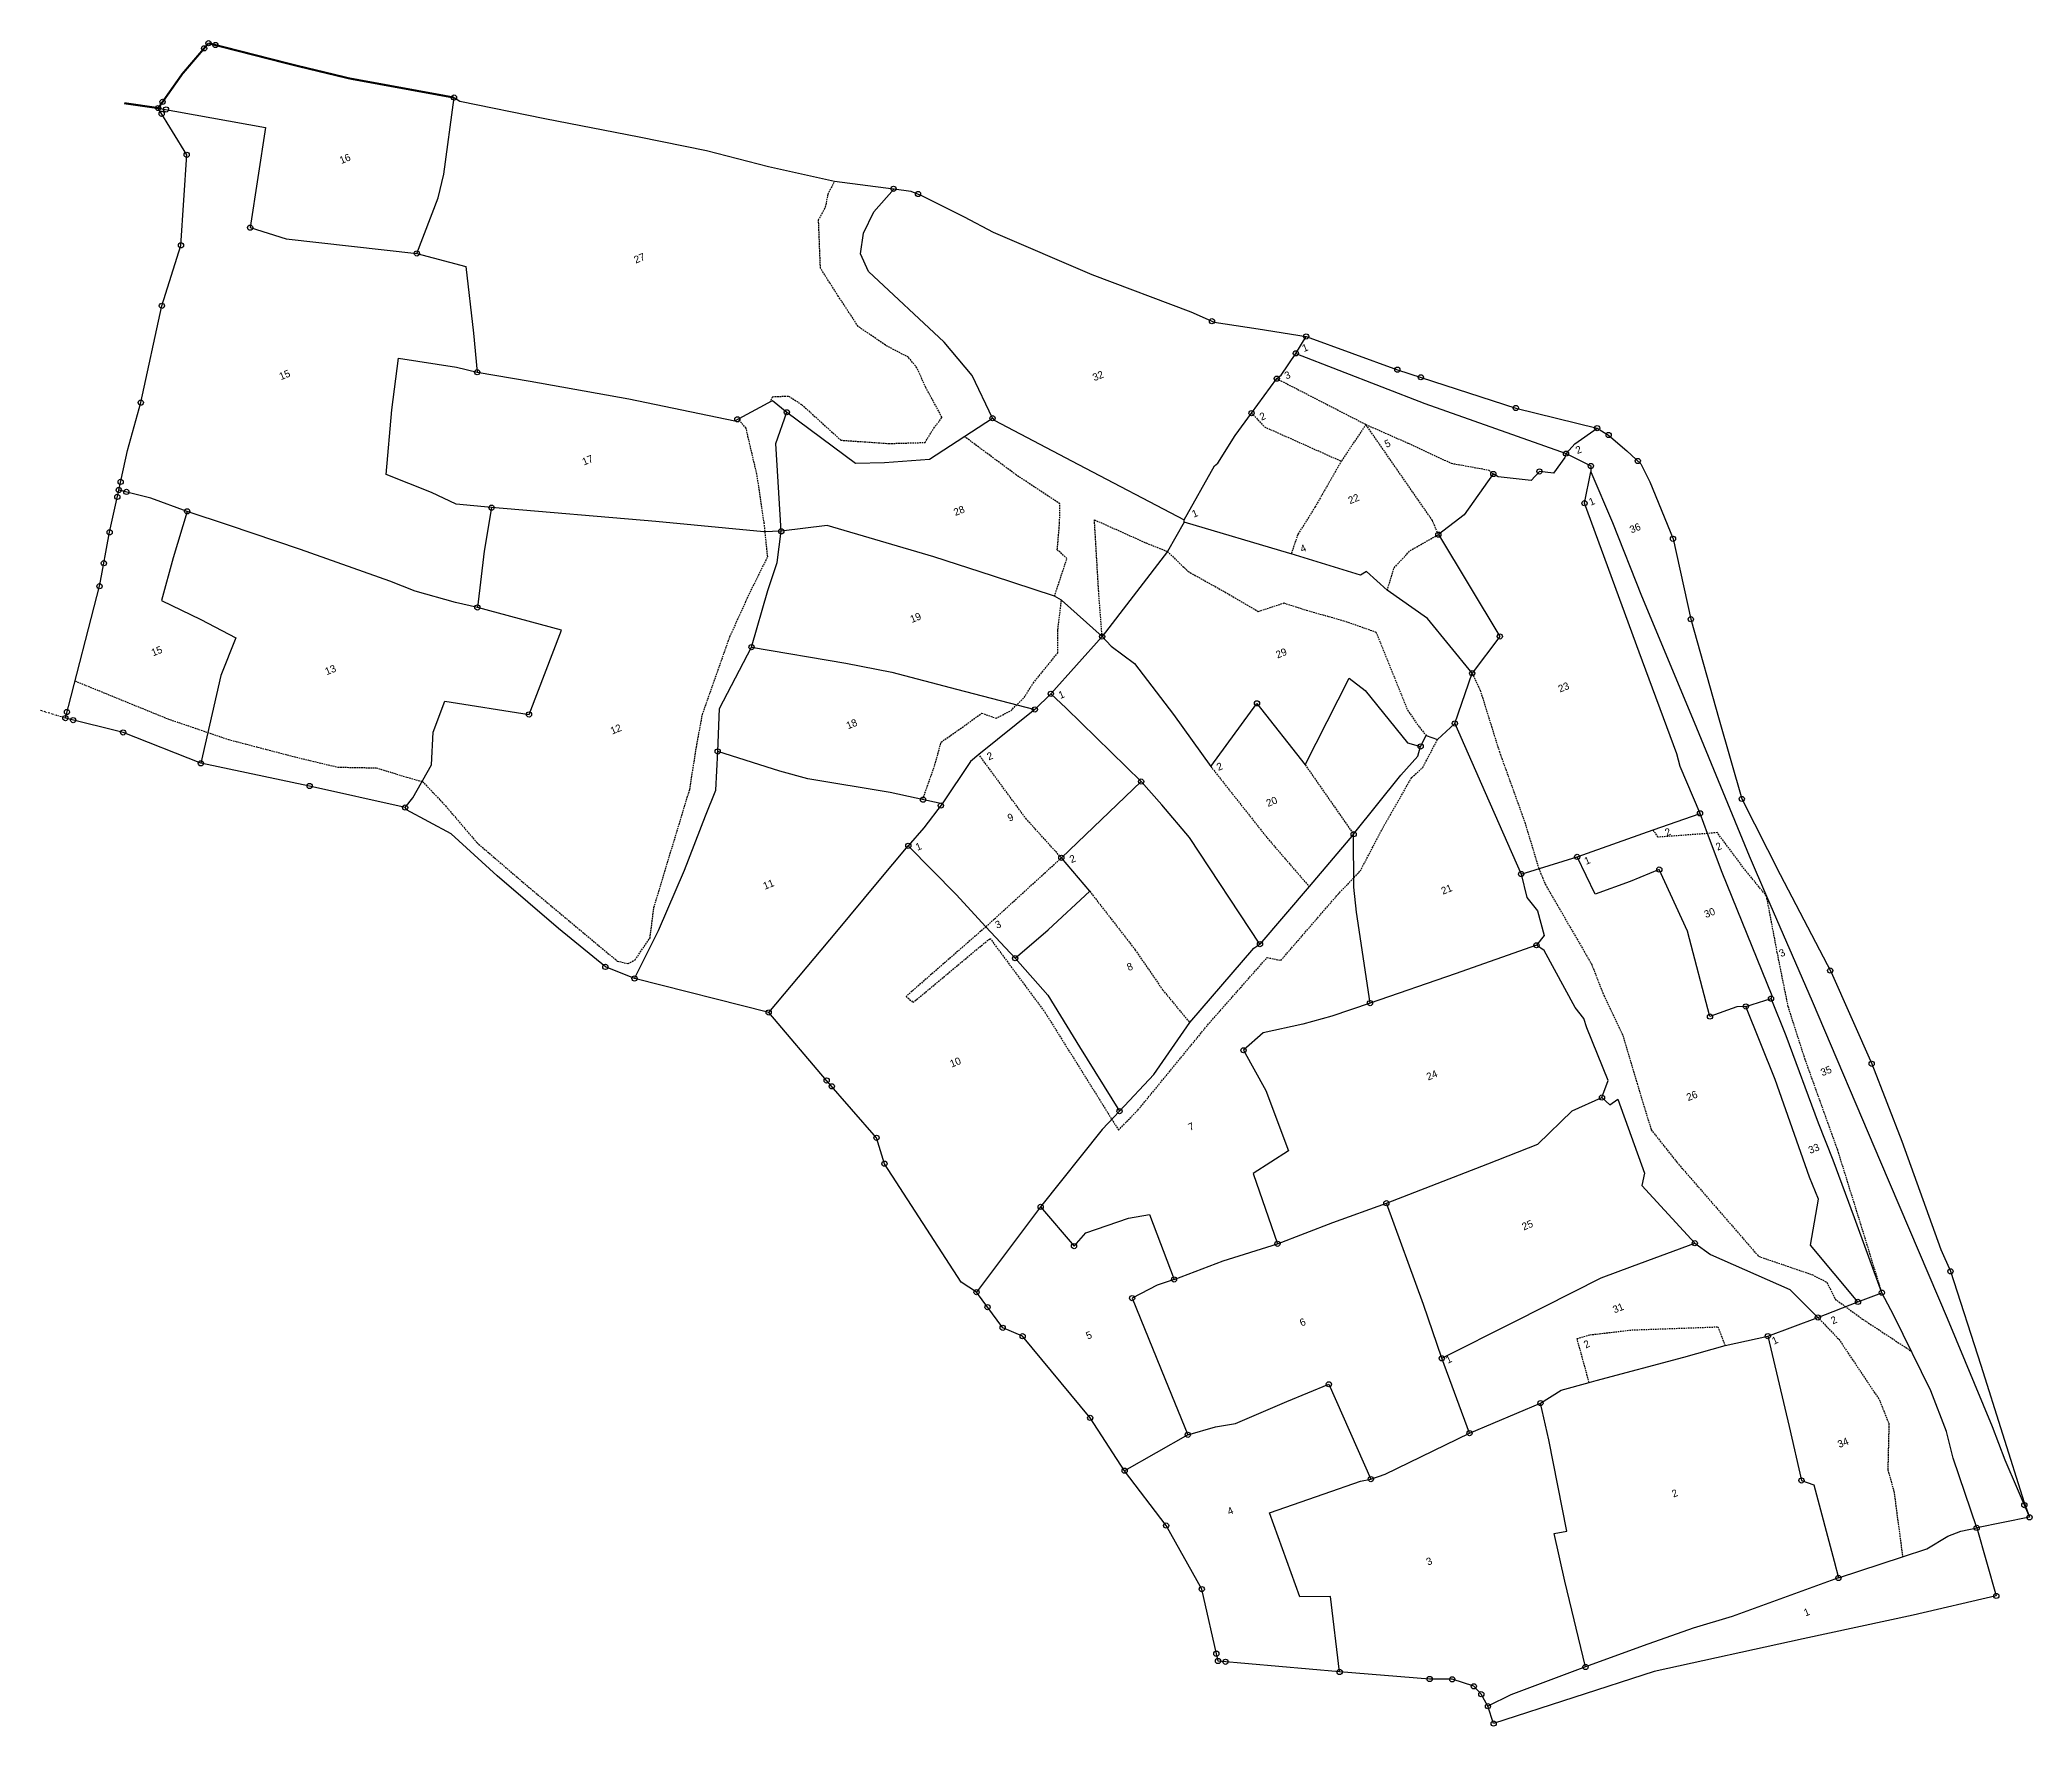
# Model space of a CAD drawing. Header units: metres. Extents: x 286499 to 288418, y 2076888 to 2078512.
import ezdxf
from ezdxf.enums import TextEntityAlignment as Align

# ---------------------------------------------------------------- set-up
doc = ezdxf.new("R2010")
doc.units = ezdxf.units.M
doc.header["$LTSCALE"] = 0.3
doc.header["$MEASUREMENT"] = 0
doc.linetypes.add('DASHED', pattern=[0.75, 0.5, -0.25])
doc.linetypes.add('DIVIDE', pattern=[1.25, 0.5, -0.25, 0, -0.25, 0, -0.25])
for name, color, linetype in [('LINE_FOOTPATH', 1, 'DASHED'), ('POLY_PARCEL', 6, 'Continuous'), ('POLY_SUBPARCEL', 6, 'DASHED'), ('SYM_STONE', 1, 'Continuous'), ('TEXT_MAPIN', 7, 'Continuous'), ('TEXT_PARCEL', 7, 'Continuous'), ('V_BOUND_LINE', 7, 'Continuous'), ('V_DIVIDE_LINE', 7, 'DIVIDE')]:
    doc.layers.add(name, color=color, linetype=linetype)
doc.styles.add('TEXT_MAP', font='', dxfattribs={"height": 1.8})
doc.styles.get('TEXT_MAP').set_extended_font_data('Kruti Dev 050')

# ---------------------------------------------------------------- blocks, each defined once
blk = doc.blocks.new('STONE')
blk.add_circle((0, 0), 0.851)

msp = doc.modelspace()

# ---------------------------------------------------------------- linework, layer by layer
for centre in [(286640.7, 2078401.3), (287321.3, 2078368.6), (287344.9, 2078363.6), (286635.2, 2078314.1), (286701.8, 2078331.2), (286862.3, 2078306.3), (286616.8, 2078255.9), (287627.9, 2078241.1), (287718.5, 2078226.4), (287708.7, 2078210.1), (286920.4, 2078192), (287690.3, 2078185.8), (287806.4, 2078194.4), (287829, 2078187.1), (286596.5, 2078162.7), (287170.9, 2078146.6), (287218.6, 2078153.4), (287416.6, 2078147.7), (287666, 2078152.6), (287920.4, 2078157.5), (287998.7, 2078138.1), (288009.8, 2078131.5), (287968.8, 2078113.6), (287992.7, 2078101.7), (288037.9, 2078106.5), (286577.1, 2078086.4), (287898.8, 2078094), (287943.2, 2078096.4), (286573.9, 2078071.9), (286575.3, 2078078.5), (286582.6, 2078076.7), (287986.6, 2078065.8), (286641.2, 2078058), (286934.2, 2078061.6), (286566.5, 2078037.8), (287213.2, 2078038.8), (287845.9, 2078035.6), (288071.8, 2078031.6), (286561, 2078008.1), (286556.8, 2077985.9), (286920.6, 2077965.5), (288088.9, 2077954.1), (287522.1, 2077937.4), (287905, 2077937.5), (287184.6, 2077927.3), (287878.5, 2077902.1), (287472.7, 2077882.3), (287671.2, 2077873.1), (286523.9, 2077858.9), (286525.4, 2077864.8), (286531.4, 2077857), (286970.3, 2077862.4), (287457.4, 2077867.3), (287861.8, 2077853.8), (286579.5, 2077845.1), (286654.4, 2077815.4), (287152, 2077826.8), (287828.8, 2077831.6), (287559.7, 2077797.8), (286759.1, 2077793.5), (287349.7, 2077780.4), (288138, 2077781.1), (286851, 2077772.8), (287366.9, 2077774.7), (288097.8, 2077767.2), (287764.3, 2077747.1), (287335.5, 2077736), (287482.9, 2077724.4), (287979.5, 2077725.3), (287925.6, 2077708.8), (288058.6, 2077713.1), (287674.1, 2077641.3), (287438.4, 2077627.7), (287940.3, 2077640.2), (287043.8, 2077619.4), (287071.9, 2077608.2), (288223.2, 2077615.9), (287780.1, 2077584.5), (288166.2, 2077588.8), (287201.1, 2077575.5), (288107.4, 2077571.6), (288142, 2077581.3), (287658.3, 2077539.1), (288263.1, 2077526.1), (287256.9, 2077510), (287261.8, 2077504.4), (288003.4, 2077493.6), (287538.9, 2077480.5), (287304.9, 2077454.8), (287312.5, 2077429.9), (287795.8, 2077391.8), (287462.9, 2077388.3), (287495.1, 2077350.5), (287690.9, 2077352.8), (288092.8, 2077353.3), (287591.4, 2077318.4), (288338.9, 2077326.3), (287401.2, 2077306.2), (287551, 2077300.5), (288249.9, 2077296.8), (288272.9, 2077305.7), (287411.8, 2077291.8), (288211.3, 2077281.8), (287426.4, 2077271.9), (287445.6, 2077263.8), (288163.1, 2077263.9), (287849.2, 2077242.5), (287740.5, 2077217.5), (287510.7, 2077185.1), (287944.2, 2077199.4), (287604.6, 2077168.9), (287875.9, 2077170.5), (287543.8, 2077134.3), (287780.9, 2077126.2), (288195.5, 2077124.9), (288410.1, 2077101.1), (288415.1, 2077089.4), (287583.7, 2077081.5), (288364.2, 2077079.2), (288231.1, 2077031), (287618.1, 2077020.3), (288383.1, 2077013.7), (287632.1, 2076958.1), (287633.7, 2076951), (287641, 2076950.3), (287750.8, 2076940.5), (287837.5, 2076933.7), (287859.2, 2076933.4), (287987.6, 2076945.3), (287880, 2076926.7), (287887.2, 2076919.1), (287893.6, 2076907.5), (287899.1, 2076890.8)]:
    msp.add_circle(centre, 2.5)
at = {"layer": 'LINE_FOOTPATH', "ltscale": 10}
for p, q in [((287258.4, 2078363.6), (287264.5, 2078375.9)), ((287255.9, 2078350.9), (287258.4, 2078363.6)), ((287249.1, 2078338.7), (287255.9, 2078350.9)), ((287250.9, 2078292.2), (287249.1, 2078338.7)), ((287268.3, 2078264.9), (287250.9, 2078292.2)), ((287287.2, 2078236.1), (287268.3, 2078264.9)), ((287313.4, 2078218), (287287.2, 2078236.1)), ((287335.7, 2078206.3), (287313.4, 2078218)), ((287343.8, 2078196.2), (287335.7, 2078206.3)), ((287352.4, 2078177.2), (287343.8, 2078196.2)), ((287204.9, 2078168.4), (287202.5, 2078163.4)), ((287204.9, 2078168.4), (287220.2, 2078169)), ((287204.9, 2078168.4), (287204.9, 2078168.4)), ((287220.2, 2078169), (287233, 2078160.7)), ((287368, 2078148.4), (287352.4, 2078177.2)), ((287179.3, 2078138.1), (287171.5, 2078146.9)), ((287233, 2078160.7), (287270.6, 2078126.5)), ((287360.1, 2078138.1), (287368, 2078148.4)), ((287189.7, 2078093.8), (287179.3, 2078138.1)), ((287270.6, 2078126.5), (287316.9, 2078123.3)), ((287316.9, 2078123.3), (287351.6, 2078124.3)), ((287351.6, 2078124.3), (287360.1, 2078138.1)), ((287439.5, 2078093), (287389.5, 2078130.1)), ((287196.8, 2078046.6), (287189.7, 2078093.8)), ((287481.4, 2078065.3), (287439.5, 2078093)), ((287200.1, 2078014.2), (287196.8, 2078046.6)), ((287479, 2078021), (287481.2, 2078046.8)), ((287481.2, 2078046.8), (287481.4, 2078065.3)), ((287518.8, 2077980.8), (287514.7, 2078049.9)), ((287514.7, 2078049.9), (287564.4, 2078027.6)), ((287564.4, 2078027.6), (287585, 2078019.4)), ((287182.3, 2077978.2), (287200.1, 2078014.2)), ((287476.3, 2077976.4), (287488.3, 2078012.6)), ((287488.3, 2078012.6), (287479, 2078021)), ((287585, 2078019.4), (287605, 2078000.1)), ((287605, 2078000.1), (287638.2, 2077981.5)), ((287163.7, 2077937.3), (287182.3, 2077978.2)), ((287479.5, 2077943.9), (287483, 2077972.4)), ((287522.1, 2077937.4), (287518.8, 2077980.8)), ((287638.2, 2077981.5), (287672.5, 2077961.6)), ((287672.5, 2077961.6), (287697.2, 2077969.8)), ((287697.2, 2077969.8), (287718.9, 2077962.8)), ((287718.9, 2077962.8), (287754.8, 2077952.7)), ((287754.8, 2077952.7), (287785.8, 2077941.8)), ((287137.3, 2077862.4), (287163.7, 2077937.3)), ((287479.4, 2077921.7), (287479.5, 2077943.9)), ((287785.8, 2077941.8), (287816.2, 2077866.6)), ((287455.9, 2077892.8), (287479.4, 2077921.7)), ((286533.2, 2077894.7), (286622.6, 2077858.2)), ((287878.5, 2077902.1), (287886.2, 2077885.5)), ((287434.3, 2077866), (287447.1, 2077878.9)), ((287447.1, 2077878.9), (287455.9, 2077892.8)), ((287886.2, 2077885.5), (287904.6, 2077826.6)), ((286622.6, 2077858.2), (286681, 2077838.3)), ((287131.5, 2077831.1), (287137.3, 2077862.4)), ((287391, 2077852.6), (287406.3, 2077863.7)), ((287406.3, 2077863.7), (287420, 2077858.9)), ((287420, 2077858.9), (287434.3, 2077866)), ((287816.2, 2077866.6), (287826.3, 2077851.8)), ((286681, 2077838.3), (286746.4, 2077821.2)), ((287361.1, 2077813.8), (287367.1, 2077835.7)), ((287367.1, 2077835.7), (287391, 2077852.6)), ((287826.3, 2077851.8), (287834.1, 2077842.2)), ((287830.8, 2077811.3), (287845, 2077838.2)), ((286746.4, 2077821.2), (286786.2, 2077811.7)), ((287125.1, 2077790.3), (287131.5, 2077831.1)), ((287904.6, 2077826.6), (287929.1, 2077758.6)), ((286786.2, 2077811.7), (286823.3, 2077811)), ((286823.3, 2077811), (286852.8, 2077802)), ((286852.8, 2077802), (286867.9, 2077797.8)), ((286867.9, 2077797.8), (286890, 2077774.4)), ((287349.3, 2077780.4), (287361.1, 2077813.8)), ((287792.6, 2077753.6), (287820.3, 2077801.8)), ((287820.3, 2077801.8), (287830.8, 2077811.3)), ((287115.4, 2077758.5), (287125.1, 2077790.3)), ((286890, 2077774.4), (286920.1, 2077739)), ((287090.6, 2077676.6), (287115.4, 2077758.5)), ((287770.8, 2077711.9), (287792.6, 2077753.6)), ((287929.1, 2077758.6), (287942.6, 2077714)), ((286920.1, 2077739), (286971.7, 2077694.7)), ((287749.2, 2077689.2), (287770.8, 2077711.9)), ((287942.6, 2077714), (287948.8, 2077698.9)), ((286971.7, 2077694.7), (287055.3, 2077625)), ((287694.2, 2077625.6), (287749.2, 2077689.2)), ((287948.8, 2077698.9), (287993.3, 2077622.2)), ((287086.8, 2077647.2), (287090.6, 2077676.6)), ((287072.4, 2077626.1), (287086.8, 2077647.2)), ((287410.3, 2077658.1), (287333.4, 2077591)), ((287340.1, 2077585.1), (287414.2, 2077646.8)), ((287414.2, 2077646.8), (287466.9, 2077575.9)), ((287055.3, 2077625), (287065.8, 2077622.5)), ((287065.8, 2077622.5), (287072.4, 2077626.1)), ((287625.4, 2077565.4), (287681, 2077628.4)), ((287681, 2077628.4), (287694.2, 2077625.6)), ((287993.3, 2077622.2), (288005.1, 2077592)), ((287333.4, 2077591), (287340.1, 2077585.1)), ((288005.1, 2077592), (288023.5, 2077553.4)), ((287466.9, 2077575.9), (287537.9, 2077462.3)), ((287556.6, 2077481.5), (287625.4, 2077565.4)), ((288023.5, 2077553.4), (288037.2, 2077507.1)), ((288037.2, 2077507.1), (288050.8, 2077462.5)), ((287537.9, 2077462.3), (287556.6, 2077481.5)), ((288050.8, 2077462.5), (288075.7, 2077431.1)), ((288075.7, 2077431.1), (288124.7, 2077374.7)), ((288124.7, 2077374.7), (288154.2, 2077340.7)), ((288154.2, 2077340.7), (288205.6, 2077323.1)), ((288205.6, 2077323.1), (288220, 2077315.7)), ((288220, 2077315.7), (288227.9, 2077299.5)), ((288227.9, 2077299.5), (288254.2, 2077280.3)), ((288254.2, 2077280.3), (288301.3, 2077249.3))]:
    msp.add_line(p, q, dxfattribs=at)
at = {"layer": 'POLY_PARCEL'}
for p, q in [((286888.4, 2078382.7), (286898.1, 2078456.4)), ((286613.3, 2078446.3), (286716.5, 2078427.7)), ((286716.5, 2078427.7), (286701.8, 2078331.2)), ((286882.9, 2078359.9), (286888.4, 2078382.7)), ((286862.3, 2078306.3), (286882.9, 2078359.9)), ((287302.2, 2078346.4), (287321.8, 2078368.6)), ((287292.4, 2078326), (287302.2, 2078346.4)), ((286701.8, 2078331.2), (286736.6, 2078320.4)), ((286736.6, 2078320.4), (286862.3, 2078306.3)), ((287289.6, 2078306), (287292.4, 2078326)), ((286862.3, 2078306.3), (286909.4, 2078293.7)), ((287297.1, 2078289), (287289.6, 2078306)), ((286909.4, 2078293.7), (286916.9, 2078229.6)), ((287369.9, 2078220.9), (287297.1, 2078289)), ((286916.9, 2078229.6), (286920.4, 2078192)), ((287397, 2078188.8), (287369.9, 2078220.9)), ((287708.7, 2078210.1), (287718.5, 2078226.4)), ((286838.3, 2078155.9), (286844.8, 2078205.6)), ((286844.8, 2078205.6), (286900.4, 2078196.9)), ((287694.4, 2078189), (287708.7, 2078210.1)), ((287708.7, 2078210.1), (287833, 2078162)), ((286900.4, 2078196.9), (286920.4, 2078192)), ((286920.4, 2078192), (286971.3, 2078183.5)), ((286971.3, 2078183.5), (287066.4, 2078166.2)), ((287416.6, 2078147.7), (287397, 2078188.8)), ((287666, 2078152.6), (287690.3, 2078185.8)), ((287690.3, 2078185.8), (287694.4, 2078189)), ((287066.4, 2078166.2), (287168.6, 2078145.3)), ((287168.6, 2078145.3), (287204.9, 2078164.6)), ((287204.9, 2078164.6), (287218.6, 2078153.4)), ((287833, 2078162), (287968.8, 2078113.6)), ((286832.7, 2078093.4), (286838.3, 2078155.9)), ((287208, 2078123.4), (287218.6, 2078153.4)), ((287218.6, 2078153.4), (287284.7, 2078104.3)), ((287356, 2078108.4), (287416.6, 2078147.7)), ((287416.6, 2078147.7), (287418.3, 2078145.9)), ((287418.3, 2078145.9), (287499.5, 2078103)), ((287650.3, 2078130.9), (287666, 2078152.6)), ((287213.2, 2078038.8), (287208, 2078123.4)), ((287633.6, 2078104.5), (287650.3, 2078130.9)), ((287977.2, 2078123.1), (287998.7, 2078138.1)), ((287284.7, 2078104.3), (287312.5, 2078105)), ((287312.5, 2078105), (287356, 2078108.4)), ((287630.2, 2078101.8), (287633.6, 2078104.5)), ((287967.6, 2078109.9), (287956.8, 2078094.8)), ((287968.8, 2078113.6), (287967.6, 2078109.9)), ((287968.8, 2078113.6), (287977.2, 2078123.1)), ((287968.8, 2078113.6), (287992.7, 2078101.7)), ((286876.4, 2078076.2), (286832.7, 2078093.4)), ((287499.5, 2078103), (287601, 2078049.7)), ((287601, 2078049.7), (287630.2, 2078101.8)), ((287898.8, 2078094), (287870.7, 2078054.5)), ((287903.3, 2078091.2), (287898.8, 2078094)), ((287935.3, 2078087.8), (287903.3, 2078091.2)), ((287943.2, 2078096.4), (287935.3, 2078087.8)), ((287956.8, 2078094.8), (287943.2, 2078096.4)), ((287986.6, 2078065.8), (287992.8, 2078096)), ((287992.7, 2078101.7), (287992.8, 2078096)), ((287992.8, 2078096), (288013.4, 2078047.3)), ((286606.3, 2078070.8), (286575.3, 2078078.5)), ((286641.2, 2078058), (286606.3, 2078070.8)), ((286900.2, 2078065), (286876.4, 2078076.2)), ((288039.2, 2077922.4), (287986.6, 2078065.8)), ((286641.2, 2078058), (286627.8, 2078013.3)), ((286681.1, 2078044.6), (286641.2, 2078058)), ((286934.2, 2078061.6), (286900.2, 2078065)), ((286934.2, 2078061.6), (286927.2, 2078019.6)), ((287092.4, 2078048.1), (286934.2, 2078061.6)), ((287196.5, 2078038.2), (287092.4, 2078048.1)), ((287601.1, 2078047.7), (287585, 2078019.4)), ((287601.1, 2078047.7), (287601, 2078049.7)), ((287703, 2078017.3), (287601.1, 2078047.7)), ((287870.7, 2078054.5), (287845.9, 2078035.6)), ((288013.4, 2078047.3), (288041.6, 2077976.6)), ((286750.2, 2078021.4), (286681.1, 2078044.6)), ((287213.2, 2078038.8), (287196.5, 2078038.2)), ((287209.3, 2078008.6), (287213.2, 2078038.8)), ((287257.4, 2078044.4), (287213.2, 2078038.8)), ((287360, 2078014.1), (287257.4, 2078044.4)), ((287845.9, 2078035.6), (287905, 2077937.5)), ((286627.8, 2078013.3), (286616.3, 2077972)), ((286836.2, 2077990.7), (286750.2, 2078021.4)), ((286927.2, 2078019.6), (286920.6, 2077965.5)), ((287200.1, 2077981.8), (287209.3, 2078008.6)), ((287416.5, 2077995.8), (287360, 2078014.1)), ((287585, 2078019.4), (287522.1, 2077937.4)), ((287704.1, 2078017), (287703, 2078017.3)), ((287770.9, 2077996.6), (287704.1, 2078017)), ((286860.7, 2077981), (286836.2, 2077990.7)), ((287476.3, 2077976.4), (287416.5, 2077995.8)), ((287776.6, 2078000.2), (287770.9, 2077996.6)), ((287796.7, 2077982.2), (287776.6, 2078000.2)), ((286616.3, 2077972), (286654.3, 2077953.8)), ((286899.4, 2077970.1), (286860.7, 2077981)), ((286920.6, 2077965.5), (286899.4, 2077970.1)), ((287184.6, 2077927.3), (287200.1, 2077981.8)), ((287483, 2077972.4), (287476.3, 2077976.4)), ((287522.1, 2077937.4), (287483, 2077972.4)), ((287835.5, 2077954.7), (287796.7, 2077982.2)), ((288041.6, 2077976.6), (288092.1, 2077855)), ((286654.3, 2077953.8), (286688.1, 2077936.3)), ((287001.5, 2077943.6), (286920.6, 2077965.5)), ((287878.5, 2077902.1), (287835.5, 2077954.7)), ((286688.1, 2077936.3), (286673.7, 2077899.9)), ((286970.3, 2077862.4), (287001.5, 2077943.6)), ((287472.7, 2077882.3), (287522.1, 2077937.4)), ((287522.1, 2077937.4), (287530.8, 2077928.2)), ((287905, 2077937.5), (287878.5, 2077902.1)), ((287153.8, 2077868.2), (287184.6, 2077927.3)), ((287184.6, 2077927.3), (287275.2, 2077911.9)), ((287530.8, 2077928.2), (287553.4, 2077911.5)), ((288075.5, 2077824.4), (288039.2, 2077922.4)), ((286673.7, 2077899.9), (286654.4, 2077815.4)), ((287275.2, 2077911.9), (287319.5, 2077903.2)), ((287319.5, 2077903.2), (287382, 2077886.9)), ((287553.4, 2077911.5), (287590.7, 2077862.5)), ((287717.6, 2077813.9), (287760.1, 2077897.4)), ((287760.1, 2077897.4), (287775.4, 2077885.5)), ((287861.8, 2077853.8), (287878.5, 2077902.1)), ((286878, 2077845.3), (286889.4, 2077875.3)), ((286889.4, 2077875.3), (286970.3, 2077862.4)), ((287382, 2077886.9), (287457.4, 2077867.3)), ((287457.4, 2077867.3), (287472.7, 2077882.3)), ((287487.5, 2077868.5), (287472.7, 2077882.3)), ((287775.4, 2077885.5), (287816.2, 2077835)), ((287152, 2077826.8), (287153.8, 2077868.2)), ((287457.4, 2077867.3), (287403.4, 2077823.9)), ((287559.7, 2077797.8), (287487.5, 2077868.5)), ((287590.7, 2077862.5), (287626.8, 2077812.3)), ((287626.8, 2077812.3), (287671.2, 2077873.1)), ((287671.2, 2077873.1), (287717.6, 2077813.9)), ((288092.1, 2077855), (288145, 2077726.4)), ((286876.5, 2077813.8), (286878, 2077845.3)), ((287828.8, 2077831.6), (287834.1, 2077842.2)), ((287834.1, 2077842.2), (287845, 2077838.2)), ((287845, 2077838.2), (287861.8, 2077853.8)), ((287861.8, 2077853.8), (287890.8, 2077787.2)), ((287150.2, 2077789.4), (287152, 2077826.8)), ((287211.9, 2077807.9), (287152, 2077826.8)), ((287395.3, 2077817.3), (287368.1, 2077776.3)), ((287403.4, 2077823.9), (287395.3, 2077817.3)), ((287809.8, 2077804.1), (287826, 2077822.2)), ((287816.2, 2077835), (287828.8, 2077831.6)), ((287826, 2077822.2), (287828.8, 2077831.6)), ((288078.7, 2077812.3), (288075.5, 2077824.4)), ((286858.4, 2077782.3), (286876.5, 2077813.8)), ((287238.9, 2077800.3), (287211.9, 2077807.9)), ((287318.2, 2077787.3), (287238.9, 2077800.3)), ((287482.9, 2077724.4), (287559.7, 2077797.8)), ((287579.6, 2077775.4), (287559.7, 2077797.8)), ((287764.3, 2077747.1), (287809.8, 2077804.1)), ((288097.8, 2077767.2), (288078.7, 2077812.3)), ((286851, 2077772.8), (286858.4, 2077782.3)), ((287140.1, 2077764.9), (287150.2, 2077789.4)), ((287368.1, 2077776.3), (287318.2, 2077787.3)), ((287890.8, 2077787.2), (287925.6, 2077708.8)), ((287120, 2077712.5), (287140.1, 2077764.9)), ((287368.1, 2077776.3), (287350.5, 2077753.2)), ((287606.3, 2077744.1), (287579.6, 2077775.4)), ((288052.6, 2077751.2), (288097.8, 2077767.2)), ((288105.1, 2077747.8), (288097.8, 2077767.2)), ((287350.5, 2077753.2), (287335.5, 2077736)), ((287674.1, 2077641.3), (287606.3, 2077744.1)), ((287764.3, 2077747.1), (287721.4, 2077696.8)), ((287764.4, 2077696.3), (287764.3, 2077747.1)), ((287979.5, 2077725.3), (288052.6, 2077751.2)), ((288119.2, 2077710.3), (288105.1, 2077747.8)), ((287305.7, 2077700.5), (287335.5, 2077736)), ((287335.5, 2077736), (287381.5, 2077689.1)), ((287510.2, 2077692.2), (287482.9, 2077724.4)), ((287925.6, 2077708.8), (287979.5, 2077725.3)), ((287996.9, 2077689.3), (287979.5, 2077725.3)), ((288145, 2077726.4), (288161.9, 2077687.6)), ((287094.9, 2077654.5), (287120, 2077712.5)), ((287925.6, 2077708.8), (287931.1, 2077686.2)), ((288030.5, 2077701.7), (287996.9, 2077689.3)), ((288058.6, 2077713.1), (288030.5, 2077701.7)), ((288085.8, 2077653.7), (288058.6, 2077713.1)), ((288167.3, 2077591.4), (288119.2, 2077710.3)), ((287266.6, 2077653.4), (287305.7, 2077700.5)), ((287381.5, 2077689.1), (287410.3, 2077658.1)), ((287470.1, 2077655.2), (287510.2, 2077692.2)), ((287721.4, 2077696.8), (287674.1, 2077641.3)), ((287767.2, 2077672.2), (287764.4, 2077696.3)), ((287931.1, 2077686.2), (287941.3, 2077673.4)), ((288161.9, 2077687.6), (288205.9, 2077586.5)), ((287780.1, 2077584.5), (287767.2, 2077672.2)), ((287941.3, 2077673.4), (287947.7, 2077649.7)), ((287071.9, 2077608.2), (287094.9, 2077654.5)), ((287201.1, 2077575.5), (287266.6, 2077653.4)), ((287410.3, 2077658.1), (287438.4, 2077627.7)), ((287438.4, 2077627.7), (287470.1, 2077655.2)), ((287947.7, 2077649.7), (287940.3, 2077640.2)), ((288107.4, 2077571.6), (288085.8, 2077653.7)), ((287438.4, 2077627.7), (287469.8, 2077592)), ((287606.5, 2077565.7), (287668.3, 2077637.3)), ((287668.3, 2077637.3), (287674.1, 2077641.3)), ((287940.3, 2077640.2), (287862, 2077612.7)), ((287947.7, 2077635.3), (287940.3, 2077640.2)), ((287977.6, 2077580.4), (287947.7, 2077635.3)), ((287862, 2077612.7), (287780.1, 2077584.5)), ((287469.8, 2077592), (287500.3, 2077542.4)), ((288142, 2077581.3), (288166.2, 2077588.8)), ((288166.2, 2077588.8), (288167.3, 2077591.4)), ((288180.8, 2077552.9), (288166.2, 2077588.8)), ((288205.9, 2077586.5), (288271.5, 2077431.6)), ((287743.3, 2077572), (287715.3, 2077564.1)), ((287780.1, 2077584.5), (287743.3, 2077572)), ((287985.8, 2077569.8), (287977.6, 2077580.4)), ((287988.7, 2077560.6), (287985.8, 2077569.8)), ((288133.3, 2077580.9), (288107.4, 2077571.6)), ((288142, 2077581.3), (288133.3, 2077580.9)), ((288170.2, 2077510.9), (288142, 2077581.3)), ((287572, 2077515.9), (287606.5, 2077565.7)), ((287677.3, 2077556), (287658.3, 2077539.1)), ((287715.3, 2077564.1), (287677.3, 2077556)), ((288009.5, 2077509.9), (287988.7, 2077560.6)), ((288211.8, 2077469), (288180.8, 2077552.9)), ((287500.3, 2077542.4), (287538.9, 2077480.5)), ((287658.3, 2077539.1), (287679.7, 2077500.4)), ((287538.9, 2077480.5), (287572, 2077515.9)), ((288003.4, 2077493.6), (288009.5, 2077509.9)), ((288203.2, 2077416.8), (288170.2, 2077510.9)), ((287679.7, 2077500.4), (287701.7, 2077442.4)), ((287974.7, 2077480.8), (288003.4, 2077493.6)), ((288003.4, 2077493.6), (288011, 2077486.6)), ((288011, 2077486.6), (288018.8, 2077492.1)), ((288018.8, 2077492.1), (288044.3, 2077420.7)), ((287538.9, 2077480.5), (287522.2, 2077462.7)), ((287941.8, 2077448.6), (287974.7, 2077480.8)), ((287522.2, 2077462.7), (287462.9, 2077388.3)), ((288225.9, 2077433.2), (288211.8, 2077469)), ((287701.7, 2077442.4), (287667.4, 2077420.4)), ((287893.5, 2077429.8), (287941.8, 2077448.6)), ((288246.6, 2077377.9), (288225.9, 2077433.2)), ((287667.4, 2077420.4), (287690.9, 2077352.8)), ((287795.8, 2077391.8), (287893.5, 2077429.8)), ((288044.3, 2077420.7), (288041.7, 2077408.9)), ((288211.8, 2077395.7), (288203.2, 2077416.8)), ((288271.5, 2077431.6), (288335.8, 2077281.2)), ((288041.7, 2077408.9), (288092.8, 2077353.3)), ((288204.3, 2077351.4), (288211.8, 2077395.7)), ((287462.9, 2077388.3), (287401.2, 2077306.2)), ((287462.9, 2077388.3), (287495.1, 2077350.5)), ((287506.5, 2077363.4), (287547.5, 2077377.3)), ((287547.5, 2077377.3), (287567.8, 2077381)), ((287567.8, 2077381), (287591.4, 2077318.4)), ((287744.3, 2077373.3), (287795.8, 2077391.8)), ((287831.5, 2077294.2), (287795.8, 2077391.8)), ((288272.9, 2077305.7), (288246.6, 2077377.9)), ((287495.1, 2077350.5), (287506.5, 2077363.4)), ((287690.9, 2077352.8), (287744.3, 2077373.3)), ((287638.7, 2077336.2), (287690.9, 2077352.8)), ((288032.9, 2077331.2), (288092.8, 2077353.3)), ((288092.8, 2077353.3), (288108, 2077342.3)), ((288108, 2077342.3), (288184.4, 2077308.8)), ((288249.9, 2077296.8), (288204.3, 2077351.4)), ((287591.4, 2077318.4), (287575, 2077313)), ((287591.4, 2077318.4), (287638.7, 2077336.2)), ((287919.5, 2077278), (288002.5, 2077319.9)), ((288002.5, 2077319.9), (288032.9, 2077331.2)), ((287575, 2077313), (287551, 2077300.5)), ((287551, 2077300.5), (287582.6, 2077223.2)), ((288184.4, 2077308.8), (288211.3, 2077281.8)), ((288249.9, 2077296.8), (288272.9, 2077305.7)), ((288284.4, 2077283.6), (288272.9, 2077305.7)), ((287849.2, 2077242.5), (287831.5, 2077294.2)), ((288163.1, 2077263.9), (288211.3, 2077281.8)), ((288211.3, 2077281.8), (288249.9, 2077296.8)), ((288320, 2077211.2), (288284.4, 2077283.6)), ((288335.8, 2077281.2), (288379.2, 2077176.9)), ((287849.2, 2077242.5), (287919.5, 2077278)), ((288121.9, 2077254.8), (288163.1, 2077263.9)), ((288163.1, 2077263.9), (288183.8, 2077176.9)), ((287875.9, 2077170.5), (287849.2, 2077242.5)), ((287997.7, 2077221.1), (288082.1, 2077243.5)), ((288082.1, 2077243.5), (288121.9, 2077254.8)), ((287582.6, 2077223.2), (287604.6, 2077168.9)), ((287700.1, 2077200.8), (287740.5, 2077217.5)), ((287740.5, 2077217.5), (287780.9, 2077126.2)), ((287944.2, 2077199.4), (287964, 2077211.9)), ((287964, 2077211.9), (287991.1, 2077219.2)), ((287991.1, 2077219.2), (287997.7, 2077221.1)), ((288335.1, 2077172), (288320, 2077211.2)), ((287650.6, 2077179.8), (287700.1, 2077200.8)), ((287875.9, 2077170.5), (287944.2, 2077199.4)), ((287952.3, 2077163.9), (287944.2, 2077199.4)), ((287604.6, 2077168.9), (287543.8, 2077134.3)), ((287604.6, 2077168.9), (287631.3, 2077176.4)), ((287631.3, 2077176.4), (287650.6, 2077179.8)), ((287794.5, 2077131), (287875.9, 2077170.5)), ((288183.8, 2077176.9), (288195.5, 2077124.9)), ((288341.6, 2077146.5), (288335.1, 2077172)), ((288379.2, 2077176.9), (288391.4, 2077144.9)), ((287969.5, 2077076.2), (287952.3, 2077163.9)), ((288364.2, 2077079.2), (288341.6, 2077146.5)), ((288391.4, 2077144.9), (288415.1, 2077089.4)), ((287770.8, 2077124.3), (287780.9, 2077126.2)), ((287780.9, 2077126.2), (287794.5, 2077131)), ((287683.4, 2077093.7), (287735.9, 2077112)), ((287735.9, 2077112), (287770.8, 2077124.3)), ((288195.5, 2077124.9), (288207.3, 2077120.7)), ((288207.3, 2077120.7), (288227, 2077047.2)), ((287712.4, 2077012.8), (287683.4, 2077093.7)), ((287957.4, 2077073.7), (287969.5, 2077076.2)), ((287967.7, 2077027.8), (287957.4, 2077073.7)), ((288316.2, 2077058.9), (288336.4, 2077071.2)), ((288336.4, 2077071.2), (288349, 2077076)), ((288349, 2077076), (288364.2, 2077079.2)), ((288231.1, 2077031), (288292.9, 2077051.3)), ((288292.9, 2077051.3), (288316.2, 2077058.9)), ((288231.1, 2077031), (288128.7, 2076994)), ((288227, 2077047.2), (288231.1, 2077031)), ((287741.9, 2077013.3), (287712.4, 2077012.8)), ((287750.8, 2076940.5), (287741.9, 2077013.3)), ((287987.6, 2076945.3), (287967.7, 2077027.8)), ((288128.7, 2076994), (288091.3, 2076982.8)), ((288091.3, 2076982.8), (288043, 2076965.6)), ((288043, 2076965.6), (287987.6, 2076945.3)), ((287987.6, 2076945.3), (287915.8, 2076918.6)), ((287915.8, 2076918.6), (287893.6, 2076907.5))]:
    msp.add_line(p, q, dxfattribs=at)
at = {"layer": 'POLY_SUBPARCEL', "ltscale": 10}
for p, q in [((287690.3, 2078185.8), (287776.1, 2078141.6)), ((287666, 2078152.6), (287678.4, 2078139.4)), ((287678.4, 2078139.4), (287752.4, 2078106.3)), ((287776.1, 2078141.6), (287752.4, 2078106.3)), ((287776.1, 2078141.6), (287816.9, 2078123.6)), ((287840.1, 2078049.2), (287776.1, 2078141.6)), ((287816.9, 2078123.6), (287858.3, 2078104.3)), ((287752.4, 2078106.3), (287727, 2078062)), ((287858.3, 2078104.3), (287894.4, 2078097.8)), ((287894.4, 2078097.8), (287898.8, 2078094)), ((287727, 2078062), (287710.5, 2078035.6)), ((287845.9, 2078035.6), (287840.1, 2078049.2)), ((287710.5, 2078035.6), (287704.1, 2078017)), ((287818.8, 2078020.3), (287845.9, 2078035.6)), ((287803.3, 2078003.7), (287818.8, 2078020.3)), ((287796.7, 2077982.2), (287803.3, 2078003.7)), ((287449.2, 2077761.6), (287403.4, 2077823.9)), ((287626.8, 2077812.3), (287681.2, 2077743.4)), ((287717.6, 2077813.9), (287764.3, 2077747.1)), ((287482.9, 2077724.4), (287449.2, 2077761.6)), ((287681.2, 2077743.4), (287721.4, 2077696.8)), ((288057.4, 2077744.3), (288052.6, 2077751.2)), ((288105.1, 2077747.8), (288057.4, 2077744.3)), ((288114.4, 2077748.7), (288105.1, 2077747.8)), ((288141.8, 2077711.9), (288114.4, 2077748.7)), ((287410.3, 2077658.1), (287482.9, 2077724.4)), ((288161.9, 2077687.6), (288141.8, 2077711.9)), ((287510.2, 2077692.2), (287554.1, 2077635.6)), ((288172.2, 2077633.2), (288161.9, 2077687.6)), ((287554.1, 2077635.6), (287580.5, 2077597.1)), ((288182.7, 2077581.2), (288172.2, 2077633.2)), ((287580.5, 2077597.1), (287606.5, 2077565.7)), ((288199, 2077530.4), (288182.7, 2077581.2)), ((288230.4, 2077443), (288199, 2077530.4)), ((288252.9, 2077370.8), (288230.4, 2077443)), ((288272.9, 2077305.7), (288252.9, 2077370.8)), ((288211.3, 2077281.8), (288231.5, 2077260.8)), ((287979.4, 2077261.5), (287991.8, 2077265.1)), ((287991.1, 2077219.2), (287979.4, 2077261.5)), ((287991.8, 2077265.1), (288032, 2077269.8)), ((288032, 2077269.8), (288077.3, 2077271.4)), ((288077.3, 2077271.4), (288115, 2077272.8)), ((288115, 2077272.8), (288121.9, 2077254.8)), ((288231.5, 2077260.8), (288270.3, 2077202.9)), ((288270.3, 2077202.9), (288279.7, 2077179.4)), ((288279.7, 2077179.4), (288278.6, 2077135)), ((288278.6, 2077135), (288284.5, 2077114.4)), ((288284.5, 2077114.4), (288292.9, 2077051.3))]:
    msp.add_line(p, q, dxfattribs=at)
at = {"layer": 'V_BOUND_LINE'}
for p, q in [((286898.1, 2078456.4), (286903.8, 2078453.1)), ((286903.8, 2078453.1), (286985.7, 2078436.3)), ((286640.7, 2078401.3), (286613.3, 2078446.3)), ((286985.7, 2078436.3), (287076.4, 2078418.5)), ((287076.4, 2078418.5), (287141.3, 2078405.6)), ((286635.2, 2078314.1), (286640.7, 2078401.3)), ((287141.3, 2078405.6), (287200.9, 2078389.9)), ((287200.9, 2078389.9), (287264.5, 2078375.9)), ((287264.5, 2078375.9), (287321.3, 2078368.6)), ((287321.3, 2078368.6), (287321.8, 2078368.6)), ((287321.8, 2078368.6), (287337.8, 2078366.4)), ((287337.8, 2078366.4), (287348.3, 2078362.2)), ((287348.3, 2078362.2), (287389.4, 2078341.5)), ((287389.4, 2078341.5), (287417.3, 2078326.7)), ((287417.3, 2078326.7), (287512.2, 2078286.2)), ((286616.8, 2078255.9), (286635.2, 2078314.1)), ((287512.2, 2078286.2), (287607.4, 2078250.1)), ((286596.5, 2078162.7), (286616.8, 2078255.9)), ((287607.4, 2078250.1), (287630, 2078240.2)), ((287630, 2078240.2), (287672.4, 2078233.8)), ((287672.4, 2078233.8), (287718.5, 2078226.4)), ((287718.5, 2078226.4), (287806.4, 2078194.4)), ((287806.4, 2078194.4), (287920.4, 2078157.5)), ((286583.7, 2078116.5), (286596.5, 2078162.7)), ((287920.4, 2078157.5), (287998.7, 2078138.1)), ((287998.7, 2078138.1), (288009.8, 2078131.5)), ((288009.8, 2078131.5), (288027.4, 2078116.3)), ((286575.3, 2078078.5), (286583.7, 2078116.5)), ((288027.4, 2078116.3), (288040.9, 2078103.8)), ((288040.9, 2078103.8), (288049.6, 2078086.3)), ((288049.6, 2078086.3), (288071.8, 2078031.6)), ((286566.5, 2078037.8), (286575.3, 2078078.5)), ((286557.1, 2077987.2), (286566.5, 2078037.8)), ((288071.8, 2078031.6), (288088.9, 2077954.1)), ((286523.9, 2077858.9), (286557.1, 2077987.2)), ((288088.9, 2077954.1), (288116.1, 2077857.2)), ((286579.5, 2077845.1), (286523.9, 2077858.9)), ((288116.1, 2077857.2), (288138, 2077781.1)), ((286654.4, 2077815.4), (286579.5, 2077845.1)), ((286759.1, 2077793.5), (286654.4, 2077815.4)), ((286851, 2077772.8), (286759.1, 2077793.5)), ((288138, 2077781.1), (288175, 2077708.4)), ((286852.4, 2077770.5), (286851, 2077772.8)), ((286895.4, 2077747.4), (286852.4, 2077770.5)), ((286939.8, 2077707.1), (286895.4, 2077747.4)), ((286998.6, 2077656.5), (286939.8, 2077707.1)), ((288175, 2077708.4), (288224, 2077614.3)), ((287043.8, 2077619.4), (286998.6, 2077656.5)), ((287071.9, 2077608.2), (287043.8, 2077619.4)), ((287201.1, 2077575.5), (287071.9, 2077608.2)), ((288224, 2077614.3), (288263.1, 2077526.1)), ((287256.9, 2077510), (287201.1, 2077575.5)), ((287304.9, 2077454.8), (287256.9, 2077510)), ((288263.1, 2077526.1), (288292, 2077451.5)), ((287312.5, 2077429.9), (287304.9, 2077454.8)), ((288292, 2077451.5), (288329.6, 2077347.2)), ((287386.4, 2077315.7), (287312.5, 2077429.9)), ((288329.6, 2077347.2), (288338.9, 2077326.3)), ((288338.9, 2077326.3), (288368.3, 2077235.9)), ((287401.2, 2077306.2), (287386.4, 2077315.7)), ((287426.4, 2077271.9), (287401.2, 2077306.2)), ((287445.6, 2077263.8), (287426.4, 2077271.9)), ((287510.7, 2077185.1), (287445.6, 2077263.8)), ((288368.3, 2077235.9), (288409.8, 2077103.6)), ((287543.8, 2077134.3), (287510.7, 2077185.1)), ((287583.7, 2077081.5), (287543.8, 2077134.3)), ((288415.1, 2077089.4), (288364.2, 2077079.2)), ((288409.8, 2077103.6), (288415.1, 2077089.4)), ((287618.1, 2077020.3), (287583.7, 2077081.5)), ((288364.2, 2077079.2), (288383.1, 2077013.7)), ((287633.7, 2076951), (287618.1, 2077020.3)), ((288383.1, 2077013.7), (288302.9, 2076995.1)), ((288302.9, 2076995.1), (288197.1, 2076972.4)), ((288197.1, 2076972.4), (288053.6, 2076940.8)), ((287750.8, 2076940.5), (287633.7, 2076951)), ((287837.5, 2076933.7), (287750.8, 2076940.5)), ((288053.6, 2076940.8), (287899.1, 2076890.8)), ((287859.2, 2076933.4), (287837.5, 2076933.7)), ((287880, 2076926.7), (287859.2, 2076933.4)), ((287887.2, 2076919.1), (287880, 2076926.7)), ((287893.6, 2076907.5), (287887.2, 2076919.1)), ((287899.1, 2076890.8), (287893.6, 2076907.5))]:
    msp.add_line(p, q, dxfattribs=at)
at = {"layer": 'V_BOUND_LINE', "const_width": 1.96}
for points in [[(286613.3, 2078446.3), (286636.5, 2078479.2), (286661.7, 2078508.7)], [(286661.7, 2078508.7), (286743.6, 2078487.8), (286797.5, 2078474.8), (286898.1, 2078456.4)]]:
    msp.add_lwpolyline(points, dxfattribs=at)
at = {"layer": 'V_DIVIDE_LINE', "ltscale": 10}
msp.add_line((286523.9, 2077858.9), (286499.3, 2077866.5), dxfattribs=at)
at = {"layer": 'V_DIVIDE_LINE', "ltscale": 10, "const_width": 1.96, "flags": 128}
msp.add_lwpolyline([(286613.3, 2078446.3), (286580.5, 2078451)], dxfattribs=at)

# ---------------------------------------------------------------- block references
at = {"layer": 'SYM_STONE', "xscale": 2.937371970788248, "yscale": 2.937371970788248, "zscale": 2.937371970788248, "rotation": 22.04021511167118}
for p in [(286657.5, 2078503.8), (286661.7, 2078508.7), (286668.4, 2078507), (286613.3, 2078446.3), (286617.5, 2078452.3), (286898.1, 2078456.4), (286616.6, 2078440.8), (286620.8, 2078445)]:
    msp.add_blockref('STONE', p, dxfattribs=at)

# ---------------------------------------------------------------- texts
at = {"layer": 'TEXT_MAPIN', "style": 'TEXT_MAP'}
for s, rotation, p in [('1', 22.0402, (287716.4, 2078211.3)), ('3', 22.0402, (287699.4, 2078184.9)), ('2', 22.0402, (287675.5, 2078145.3)), ('5', 22.0402, (287795.8, 2078119.1)), ('2', 22.0402, (287979.7, 2078113.1)), ('1', 22.0402, (287992.5, 2078063.3)), ('1', 22.0402, (287610.3, 2078051.8)), ('4', 22.0402, (287714.5, 2078018.1)), ('1', 22.0402, (287481.8, 2077877.3)), ('2', 22.0402, (287412.9, 2077818.2)), ('2', 22.0402, (287634.1, 2077808.1)), ('2', 22.0402, (288065.7, 2077745.1)), ('1', 22.0402, (287344.2, 2077731.1)), ('2', 22.0402, (287492.5, 2077719.2)), ('1', 22.0402, (287988.1, 2077717.6)), ('2', 22.0402, (288114.7, 2077731.2)), ('3', 22.0402, (287420.8, 2077656)), ('3', 25.0402, (288175.9, 2077628.6)), ('2', 25.0402, (288225.7, 2077275)), ('2', 25.0402, (287987.8, 2077251.9)), ('1', 25.0402, (288169, 2077255.5)), ('1', 25.0402, (287855, 2077237.2))]:
    msp.add_text(s, height=7.05, rotation=rotation, dxfattribs=at).set_placement(p)
at = {"layer": 'TEXT_PARCEL', "style": 'TEXT_MAP'}
for s, p in [('16', (286793.1, 2078397.6)), ('27', (287076.6, 2078301.8)), ('15', (286735, 2078189.4)), ('32', (287518.2, 2078188.5)), ('17', (287026.7, 2078107.3)), ('22', (287764.3, 2078070.1)), ('28', (287384.4, 2078058.7)), ('36', (288035.3, 2078041.9)), ('19', (287342.5, 2077955.7)), ('15', (286611.9, 2077923.5)), ('29', (287694.6, 2077921.5)), ('13', (286779.1, 2077905.4)), ('23', (287966.5, 2077888.7)), ('18', (287281, 2077853.3)), ('12', (287053.9, 2077848.3)), ('20', (287685.4, 2077778.6)), ('9', (287433.9, 2077763.4)), ('11', (287200.9, 2077698.8)), ('21', (287853.8, 2077694.1)), ('30', (288107, 2077671.5)), ('8', (287548.8, 2077619.6)), ('10', (287380.8, 2077527.6)), ('24', (287839.6, 2077515.2)), ('35', (288219.2, 2077519.3)), ('26', (288090, 2077495.3)), ('7', (287607.8, 2077465.6)), ('33', (288207.4, 2077444.5)), ('25', (287931.6, 2077370.8)), ('6', (287715.2, 2077277.3)), ('31', (288019, 2077290.9)), ('5', (287509.4, 2077264.7)), ('34', (288235.5, 2077161.3)), ('2', (288073.4, 2077112.6)), ('4', (287645.5, 2077095.6)), ('3', (287837, 2077047.1)), ('1', (288200.5, 2076998.1))]:
    msp.add_text(s, height=7.05, rotation=22.0402, dxfattribs=at).set_placement(p, align=Align.MIDDLE)

doc.saveas('drawing.dxf')
